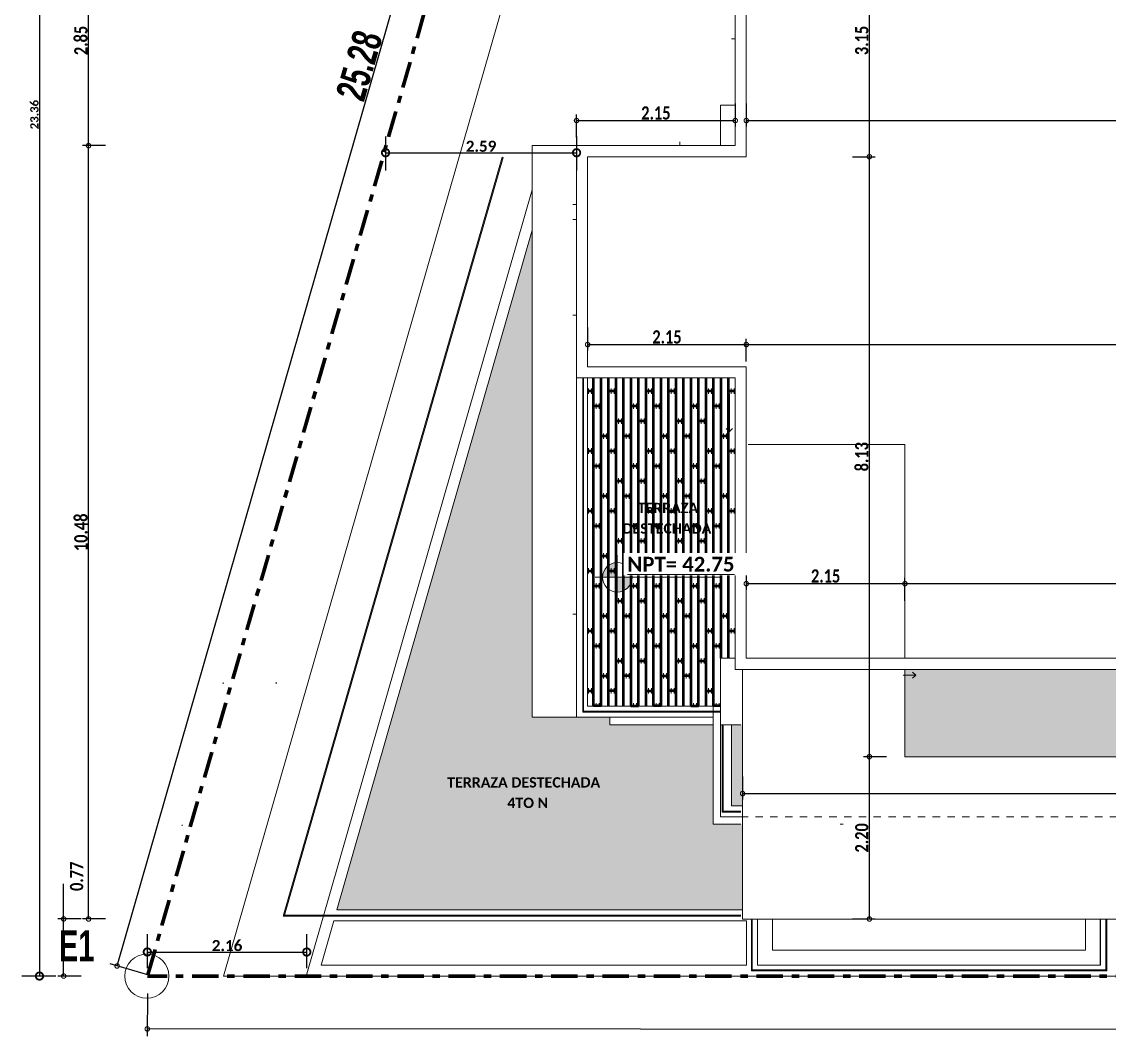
# Model space of a CAD drawing. Header units: metres. Extents: x -144 to 1000, y -717 to 29.
# Drawn here: x 961.44 to 976.18, y -572.34 to -558.59 of the extents above; entities that cross this region are included whole.
import ezdxf

# ---------------------------------------------------------------- set-up
doc = ezdxf.new("R2010")
doc.units = ezdxf.units.M
doc.linetypes.add('Basculante', pattern=[0.11625, 0.075, -0.04125])
doc.linetypes.add('Dash Dot 3_16_', pattern=[0.595313, 0.357187, -0.119063, 0, -0.119063])
doc.layers.get('0').update_dxf_attribs({"color": 1})
doc.layers.get('Defpoints').update_dxf_attribs({"color": 1})
for name, color, linetype, lineweight in [('A-ANNO-DIMS', 1, 'Continuous', 9), ('A-DETL', 1, 'Continuous', 9), ('A-DETL-THIN', 1, 'Continuous', 9), ('A-DOOR', 1, 'Continuous', 9), ('A-FLOR', 2, 'Continuous', 9), ('A-FLOR-HRAL', 1, 'Continuous', 9), ('A-FLOR-PATT', 8, 'Continuous', 50), ('A-GLAZ', 1, 'Continuous', 9), ('A-WALL', 4, 'Continuous', 9), ('G-ANNO-DIMS', 1, 'Continuous', 9), ('G-ANNO-TEXT', 2, 'Continuous', 9), ('S-COLS', 7, 'Continuous', 9)]:
    doc.layers.add(name, color=color, linetype=linetype, lineweight=lineweight)
doc.styles.add('Britannic Bold_B_1', font='', dxfattribs={"width": 0.7, "height": 0.4})
doc.styles.add('Calibri_B_1', font='calibrib.ttf', dxfattribs={"height": 0.135})
doc.styles.add('Calibri_B_2', font='calibrib.ttf', dxfattribs={"height": 0.135})
doc.styles.add('Calibri_B_3', font='calibrib.ttf', dxfattribs={"height": 0.15})
doc.styles.add('Calibri_B_4', font='calibrib.ttf', dxfattribs={"height": 0.1125})
doc.styles.add('Calibri_B_7', font='calibrib.ttf', dxfattribs={"width": 0.8, "height": 0.18})
doc.styles.get('Britannic Bold_B_1').set_extended_font_data('Britannic Bold', bold=True)
doc.dimstyles.new('LINDEROS', dxfattribs={"dimscale": 0.3048, "dimtxt": 0.406749, "dimasz": 0.393701, "dimexe": 0.328084, "dimexo": 0.0625, "dimgap": 0.032808, "dimtad": 1, "dimrnd": 0.01, "dimzin": 0, "dimdsep": 46, "dimtxsty": 'Britannic Bold_B_1', "dimblk1": 'DOTSMALL', "dimblk2": 'DOTSMALL', "dimsah": 1, "dimcen": 0.09, "dimazin": 0, "dimtfac": 1, "dimtdec": 4, "dimtix": 1, "dimtmove": 0, "dimatfit": 3, "dimfxl": 1.64042, "dimfxlon": 1, "dimtvp": 1, "dimtolj": 1, "dimtzin": 0, "dimarcsym": 2})
doc.dimstyles.new('STANDARD_02', dxfattribs={"dimscale": 0.3048, "dimtxt": 0.200149, "dimasz": 0.393701, "dimexe": 0.262467, "dimexo": 0.0625, "dimgap": 0.032808, "dimtad": 1, "dimrnd": 0.01, "dimzin": 0, "dimdsep": 46, "dimtxsty": 'Calibri_B_7', "dimblk1": 'DOTSMALL', "dimblk2": 'DOTSMALL', "dimsah": 1, "dimcen": 0.09, "dimazin": 0, "dimtfac": 1, "dimtdec": 4, "dimtix": 1, "dimtmove": 0, "dimatfit": 3, "dimfxl": 0.82021, "dimfxlon": 1, "dimtvp": 1, "dimtolj": 1, "dimtzin": 0, "dimarcsym": 2})
doc.dimstyles.new('STANDARD_02_1', dxfattribs={"dimscale": 0.3048, "dimtxt": 0.200149, "dimasz": 0.393701, "dimexe": 0.262467, "dimexo": 0.0625, "dimgap": 0.032808, "dimtad": 1, "dimrnd": 0.01, "dimzin": 0, "dimdsep": 46, "dimtxsty": 'Calibri_B_7', "dimblk1": 'DOTSMALL', "dimblk2": 'DOTSMALL', "dimsah": 1, "dimcen": 0.09, "dimazin": 0, "dimtfac": 1, "dimtdec": 4, "dimtix": 1, "dimtmove": 0, "dimatfit": 3, "dimfxl": 0.82021, "dimfxlon": 1, "dimtvp": 1, "dimtolj": 1, "dimtzin": 0, "dimarcsym": 2})
doc.dimstyles.new('STANDARD_04', dxfattribs={"dimscale": 0.3048, "dimtxt": 0.23547, "dimasz": 0.656168, "dimexe": 0.787402, "dimexo": 0.0625, "dimgap": 0.032808, "dimtad": 1, "dimrnd": 0.01, "dimzin": 0, "dimdsep": 46, "dimtxsty": 'Calibri_B_4', "dimblk1": 'DOTSMALL', "dimblk2": 'DOTSMALL', "dimsah": 1, "dimcen": 0.09, "dimazin": 0, "dimtfac": 1, "dimtdec": 4, "dimtix": 1, "dimtmove": 0, "dimatfit": 3, "dimfxl": 0.787402, "dimfxlon": 1, "dimtvp": 1, "dimtolj": 1, "dimtzin": 0, "dimarcsym": 2})
doc.dimstyles.new('STANDARD_05', dxfattribs={"dimscale": 0.3048, "dimtxt": 0.223696, "dimasz": 0.656168, "dimexe": 0.787402, "dimexo": 0.0625, "dimgap": 0.032808, "dimtad": 1, "dimrnd": 0.01, "dimzin": 0, "dimdsep": 46, "dimtxsty": 'Calibri_B_3', "dimblk1": 'DOTSMALL', "dimblk2": 'DOTSMALL', "dimsah": 1, "dimcen": 0.09, "dimazin": 0, "dimtfac": 1, "dimtdec": 4, "dimtix": 1, "dimtmove": 0, "dimatfit": 3, "dimfxl": 0.787402, "dimfxlon": 1, "dimtvp": 1, "dimtolj": 1, "dimtzin": 0, "dimarcsym": 2})

# ---------------------------------------------------------------- blocks, each defined once
blk = doc.blocks.new('COLUMNAS - COLUMNAS-773079-Techo DIM')
at = {"layer": 'S-COLS'}
for p, q in [((-12.989, 11.194), (-13.189, 11.194)), ((-13.189, 11.194), (-13.189, 10.644)), ((-12.989, 3.694), (-13.189, 3.694)), ((-13.189, 3.694), (-13.189, 2.794)), ((-13.189, 2.794), (-12.914, 2.794))]:
    blk.add_line(p, q, dxfattribs=at)
blk = doc.blocks.new('Barandilla - Barandilla-1024372-Techo DIM')
at = {"layer": 'A-FLOR-HRAL', "color": 8, "true_color": 0x808080}
for p, q in [((-19.113, 0.198), (-16.145, 10.488)), ((-19.097, 0.21), (-16.133, 10.484)), ((-16.145, 10.488), (-16.133, 10.484)), ((-19.113, 0.198), (-19.097, 0.21)), ((-12.914, 0.198), (-19.113, 0.198)), ((-12.914, 0.21), (-19.097, 0.21))]:
    blk.add_line(p, q, dxfattribs=at)
blk = doc.blocks.new('Barandilla - Barandilla-1025067-Techo DIM')
at = {"layer": 'A-FLOR-HRAL', "color": 8, "true_color": 0x808080}
for p, q in [((-12.77, -0.542), (-12.77, 0.159)), ((-12.758, -0.53), (-12.758, 0.159)), ((-7.966, 0.159), (-7.966, -0.53)), ((-7.954, 0.159), (-7.954, -0.542)), ((-12.77, -0.542), (-12.758, -0.53)), ((-7.954, -0.542), (-12.77, -0.542)), ((-7.966, -0.53), (-12.758, -0.53)), ((-7.954, -0.542), (-7.966, -0.53))]:
    blk.add_line(p, q, dxfattribs=at)
blk = doc.blocks.new('0_80 X 0_1 - 0_80 X 0_50-836655-Techo DIM')
at = {"layer": 'A-GLAZ', "color": 8, "true_color": 0x808080}
blk.add_line((0, -0.125), (0, -0.075), dxfattribs=at)
blk = doc.blocks.new('Muros 2 - Muros 2-1258199-Techo DIM')
at = {"layer": 'A-WALL', "color": 8, "true_color": 0x808080}
for p, q in [((-15.139, 10.645), (-15.739, 10.645)), ((-15.739, 10.645), (-15.739, 2.895)), ((-13.189, 3.045), (-13.289, 3.045)), ((-13.289, 3.045), (-13.289, 2.976)), ((-13.289, 2.964), (-13.289, 1.444)), ((-15.739, 2.895), (-15.139, 2.895)), ((-13.189, 1.544), (-13.189, 2.794)), ((-13.189, 1.544), (-12.914, 1.544)), ((-13.289, 1.444), (-12.914, 1.444))]:
    blk.add_line(p, q, dxfattribs=at)
blk = doc.blocks.new('Barandilla - Barandilla-1290636-Techo DIM')
at = {"layer": 'A-FLOR-HRAL', "color": 8, "true_color": 0x808080}
for p, q in [((-15.055, 2.964), (-15.055, 7.494)), ((-15.043, 2.976), (-15.043, 7.494)), ((-15.055, 2.964), (-15.043, 2.976)), ((-13.189, 2.964), (-15.055, 2.964)), ((-13.189, 2.976), (-15.043, 2.976)), ((-13.165, 1.608), (-13.165, 2.794)), ((-13.153, 1.62), (-13.153, 2.794)), ((-13.165, 1.608), (-13.153, 1.62)), ((-12.914, 1.608), (-13.165, 1.608)), ((-12.914, 1.62), (-13.153, 1.62))]:
    blk.add_line(p, q, dxfattribs=at)
blk = doc.blocks.new('0_80 X 0_1 - 0_80 X 0_50-V23-Techo DIM')
at = {"layer": 'A-GLAZ'}
blk.add_line((0, -0.125), (0, -0.075), dxfattribs=at)
blk = doc.blocks.new('1_00 X 1_1 - _90 X 1_10-V21-Techo DIM')
at = {"layer": 'A-GLAZ'}
blk.add_line((0, 0.075), (0, 0.125), dxfattribs=at)
blk = doc.blocks.new('1_40 X 1_1 - 1_40 X 1_10-966590-Techo DIM')
at = {"layer": 'A-GLAZ', "color": 8, "true_color": 0x808080}
blk.add_line((0, 0.075), (0, 0.125), dxfattribs=at)
blk = doc.blocks.new('1_40 X 1_1 - 1_40 X 1_10-V29-Techo DIM')
at = {"layer": 'A-GLAZ'}
blk.add_line((0, 0.075), (0, 0.125), dxfattribs=at)
blk = doc.blocks.new('Sliding Door - 3 Panel _AUS_1 - 2_00-1152972-Techo DIM')
at = {"layer": 'A-DOOR', "color": 8, "true_color": 0x808080}
for q in [(0.574, 0.196), (0.574, 0.111), (0.701, 0.154)]:
    blk.add_line((0.531, 0.154), q, dxfattribs=at)
blk = doc.blocks.new('Sliding Door - 3 Panel _AUS_ - 2_40-1011490-Techo DIM')
at = {"layer": 'A-DOOR', "color": 8, "true_color": 0x808080}
for q in [(0.6, 0.196), (0.6, 0.111), (1.075, 0.154)]:
    blk.add_line((0.558, 0.154), q, dxfattribs=at)
blk = doc.blocks.new('Muros 8 - Muros 2-1526807-Techo DIM')
at = {"layer": 'A-WALL'}
for p, q in [((-12.839, 6.594), (-10.714, 6.594)), ((-10.714, 6.594), (-10.714, 3.694)), ((-12.914, 0.159), (-12.914, 3.544)), ((-10.714, 3.544), (-10.714, 2.359)), ((-10.714, 2.359), (3.236, 2.359)), ((5.436, 0.159), (-12.914, 0.159))]:
    blk.add_line(p, q, dxfattribs=at)
blk = doc.blocks.new('0_80 X 0_1 - 0_80 X 0_50-V32-Techo DIM')
at = {"layer": 'A-GLAZ', "color": 8, "true_color": 0x808080}
blk.add_line((0, 0.075), (0, 0.125), dxfattribs=at)
blk = doc.blocks.new('Muros 7 - Muros 61-1996610-Techo DIM')
at = {"layer": 'A-WALL'}
for p, q in [((-12.686, -0.464), (-12.686, 0.159)), ((-12.486, 0.159), (-12.486, -0.264)), ((-8.242, -0.264), (-8.242, 0.159)), ((-8.042, 0.159), (-8.042, -0.464)), ((-12.486, -0.264), (-8.242, -0.264))]:
    blk.add_line(p, q, dxfattribs=at)
blk = doc.blocks.new('_DotSmall')
at = {"color": 0, "linetype": 'ByBlock', "const_width": 0.5}
blk.add_lwpolyline([(-0.0625, 0, 1), (0.0625, 0, 1)], format="xyb", close=True, dxfattribs=at)
blk = doc.blocks.new('*D526')
at = {"layer": 'A-ANNO-DIMS', "color": 0, "lineweight": -2, "transparency": 16777216}
for p, q in [((962.277, -505.823), (962.277, -506.134)), ((964.427, -506.285), (964.427, -505.974)), ((962.277, -506.054), (964.427, -506.054))]:
    blk.add_line(p, q, dxfattribs=at)
at = {"layer": 'Defpoints', "color": 0, "transparency": 16777216}
for p in [(962.277, -505.804), (964.427, -506.054), (964.427, -506.304)]:
    blk.add_point(p, dxfattribs=at)
at = {"layer": 'A-ANNO-DIMS', "color": 0, "lineweight": -2, "transparency": 16777216, "xscale": 0.12, "yscale": 0.12, "zscale": 0.12, "rotation": 180}
blk.add_blockref('_DotSmall', (962.277, -506.054), dxfattribs=at)
at = {"layer": 'A-ANNO-DIMS', "color": 0, "lineweight": -2, "transparency": 16777216, "xscale": 0.12, "yscale": 0.12, "zscale": 0.12}
blk.add_blockref('_DotSmall', (964.427, -506.054), dxfattribs=at)
at = {"layer": 'A-ANNO-DIMS', "color": 0, "transparency": 16777216, "insert": (963.352, -505.951), "char_height": 0.18, "width": 0.45673, "attachment_point": 5, "style": 'Calibri_B_7'}
blk.add_mtext('\\A1;2.15', dxfattribs=at)
blk = doc.blocks.new('*D527')
at = {"layer": 'A-ANNO-DIMS', "color": 0, "lineweight": -2, "transparency": 16777216}
for p, q in [((983.528, -505.823), (983.528, -506.134)), ((964.427, -506.285), (964.427, -505.974)), ((964.427, -506.054), (983.528, -506.054))]:
    blk.add_line(p, q, dxfattribs=at)
at = {"layer": 'Defpoints', "color": 0, "transparency": 16777216}
for p in [(983.528, -505.804), (983.528, -506.054), (964.427, -506.304)]:
    blk.add_point(p, dxfattribs=at)
at = {"layer": 'A-ANNO-DIMS', "color": 0, "lineweight": -2, "transparency": 16777216, "xscale": 0.12, "yscale": 0.12, "zscale": 0.12, "rotation": 180}
blk.add_blockref('_DotSmall', (964.427, -506.054), dxfattribs=at)
at = {"layer": 'A-ANNO-DIMS', "color": 0, "lineweight": -2, "transparency": 16777216, "xscale": 0.12, "yscale": 0.12, "zscale": 0.12}
blk.add_blockref('_DotSmall', (983.528, -506.054), dxfattribs=at)
at = {"layer": 'A-ANNO-DIMS', "color": 0, "transparency": 16777216, "insert": (973.977, -505.951), "char_height": 0.18, "width": 0.58667, "attachment_point": 5, "style": 'Calibri_B_7'}
blk.add_mtext('\\A1;19.10', dxfattribs=at)
blk = doc.blocks.new('*D528')
at = {"layer": 'A-ANNO-DIMS', "color": 0, "lineweight": -2, "transparency": 16777216}
for p, q in [((964.427, -502.786), (964.427, -503.097)), ((982.128, -502.786), (982.128, -503.097)), ((964.427, -503.017), (982.128, -503.017))]:
    blk.add_line(p, q, dxfattribs=at)
at = {"layer": 'Defpoints', "color": 0, "transparency": 16777216}
for p in [(964.427, -502.767), (982.128, -502.767), (982.128, -503.017)]:
    blk.add_point(p, dxfattribs=at)
at = {"layer": 'A-ANNO-DIMS', "color": 0, "lineweight": -2, "transparency": 16777216, "xscale": 0.12, "yscale": 0.12, "zscale": 0.12, "rotation": 180}
blk.add_blockref('_DotSmall', (964.427, -503.017), dxfattribs=at)
at = {"layer": 'A-ANNO-DIMS', "color": 0, "lineweight": -2, "transparency": 16777216, "xscale": 0.12, "yscale": 0.12, "zscale": 0.12}
blk.add_blockref('_DotSmall', (982.128, -503.017), dxfattribs=at)
at = {"layer": 'A-ANNO-DIMS', "color": 0, "transparency": 16777216, "insert": (973.278, -502.915), "char_height": 0.18, "width": 0.58667, "attachment_point": 5, "style": 'Calibri_B_7'}
blk.add_mtext('\\A1;17.70', dxfattribs=at)
blk = doc.blocks.new('*D532')
at = {"layer": 'A-ANNO-DIMS', "color": 0, "lineweight": -2, "transparency": 16777216}
for p, q in [((964.427, -509.064), (964.427, -509.375)), ((966.577, -509.526), (966.577, -509.215)), ((964.427, -509.295), (966.577, -509.295))]:
    blk.add_line(p, q, dxfattribs=at)
at = {"layer": 'Defpoints', "color": 0, "transparency": 16777216}
for p in [(964.427, -509.045), (966.577, -509.295), (966.577, -509.545)]:
    blk.add_point(p, dxfattribs=at)
at = {"layer": 'A-ANNO-DIMS', "color": 0, "lineweight": -2, "transparency": 16777216, "xscale": 0.12, "yscale": 0.12, "zscale": 0.12, "rotation": 180}
blk.add_blockref('_DotSmall', (964.427, -509.295), dxfattribs=at)
at = {"layer": 'A-ANNO-DIMS', "color": 0, "lineweight": -2, "transparency": 16777216, "xscale": 0.12, "yscale": 0.12, "zscale": 0.12}
blk.add_blockref('_DotSmall', (966.577, -509.295), dxfattribs=at)
at = {"layer": 'A-ANNO-DIMS', "color": 0, "transparency": 16777216, "insert": (965.502, -509.192), "char_height": 0.18, "width": 0.45673, "attachment_point": 5, "style": 'Calibri_B_7'}
blk.add_mtext('\\A1;2.15', dxfattribs=at)
blk = doc.blocks.new('*D533')
at = {"layer": 'A-ANNO-DIMS', "color": 0, "lineweight": -2, "transparency": 16777216}
for p, q in [((966.577, -509.526), (966.577, -509.215)), ((973.528, -509.526), (973.528, -509.215)), ((966.577, -509.295), (973.528, -509.295))]:
    blk.add_line(p, q, dxfattribs=at)
at = {"layer": 'Defpoints', "color": 0, "transparency": 16777216}
for p in [(973.528, -509.295), (966.577, -509.545), (973.528, -509.545)]:
    blk.add_point(p, dxfattribs=at)
at = {"layer": 'A-ANNO-DIMS', "color": 0, "lineweight": -2, "transparency": 16777216, "xscale": 0.12, "yscale": 0.12, "zscale": 0.12, "rotation": 180}
blk.add_blockref('_DotSmall', (966.577, -509.295), dxfattribs=at)
at = {"layer": 'A-ANNO-DIMS', "color": 0, "lineweight": -2, "transparency": 16777216, "xscale": 0.12, "yscale": 0.12, "zscale": 0.12}
blk.add_blockref('_DotSmall', (973.528, -509.295), dxfattribs=at)
at = {"layer": 'A-ANNO-DIMS', "color": 0, "transparency": 16777216, "insert": (970.052, -509.192), "char_height": 0.18, "width": 0.45673, "attachment_point": 5, "style": 'Calibri_B_7'}
blk.add_mtext('\\A1;6.95', dxfattribs=at)
blk = doc.blocks.new('*D537')
at = {"layer": 'A-ANNO-DIMS', "color": 0, "lineweight": -2, "transparency": 16777216}
for p, q in [((964.377, -511.91), (964.377, -512.221)), ((982.727, -511.91), (982.727, -512.221)), ((964.377, -512.141), (982.727, -512.141))]:
    blk.add_line(p, q, dxfattribs=at)
at = {"layer": 'Defpoints', "color": 0, "transparency": 16777216}
for p in [(964.377, -511.891), (982.727, -511.891), (982.727, -512.141)]:
    blk.add_point(p, dxfattribs=at)
at = {"layer": 'A-ANNO-DIMS', "color": 0, "lineweight": -2, "transparency": 16777216, "xscale": 0.12, "yscale": 0.12, "zscale": 0.12, "rotation": 180}
blk.add_blockref('_DotSmall', (964.377, -512.141), dxfattribs=at)
at = {"layer": 'A-ANNO-DIMS', "color": 0, "lineweight": -2, "transparency": 16777216, "xscale": 0.12, "yscale": 0.12, "zscale": 0.12}
blk.add_blockref('_DotSmall', (982.727, -512.141), dxfattribs=at)
at = {"layer": 'A-ANNO-DIMS', "color": 0, "transparency": 16777216, "insert": (973.552, -512.038), "char_height": 0.18, "width": 0.58667, "attachment_point": 5, "style": 'Calibri_B_7'}
blk.add_mtext('\\A1;18.35', dxfattribs=at)
blk = doc.blocks.new('*D545')
at = {"layer": 'A-ANNO-DIMS', "color": 0, "lineweight": -2, "transparency": 16777216}
for p, q in [((966.326, -511.641), (966.015, -511.641)), ((966.095, -513.841), (966.095, -511.641)), ((965.864, -513.841), (966.175, -513.841))]:
    blk.add_line(p, q, dxfattribs=at)
at = {"layer": 'Defpoints', "color": 0, "transparency": 16777216}
for p in [(966.095, -511.641), (966.345, -511.641), (965.845, -513.841)]:
    blk.add_point(p, dxfattribs=at)
at = {"layer": 'A-ANNO-DIMS', "color": 0, "lineweight": -2, "transparency": 16777216, "xscale": 0.12, "yscale": 0.12, "zscale": 0.12}
for p, rotation in [((966.095, -511.641), 90), ((966.095, -513.841), 270)]:
    blk.add_blockref('_DotSmall', p, dxfattribs=dict(at, rotation=rotation))
at = {"layer": 'A-ANNO-DIMS', "color": 0, "transparency": 16777216, "insert": (965.992, -512.741), "char_height": 0.18, "width": 0.45673, "attachment_point": 5, "rotation": 90, "style": 'Calibri_B_7'}
blk.add_mtext('\\A1;2.20', dxfattribs=at)
blk = doc.blocks.new('*D546')
at = {"layer": 'A-ANNO-DIMS', "color": 0, "lineweight": -2, "transparency": 16777216}
for p, q in [((965.864, -503.507), (966.175, -503.507)), ((966.095, -511.641), (966.095, -503.507)), ((966.326, -511.641), (966.015, -511.641))]:
    blk.add_line(p, q, dxfattribs=at)
at = {"layer": 'Defpoints', "color": 0, "transparency": 16777216}
for p in [(965.845, -503.507), (966.095, -503.507), (966.345, -511.641)]:
    blk.add_point(p, dxfattribs=at)
at = {"layer": 'A-ANNO-DIMS', "color": 0, "lineweight": -2, "transparency": 16777216, "xscale": 0.12, "yscale": 0.12, "zscale": 0.12}
for p, rotation in [((966.095, -503.507), 90), ((966.095, -511.641), 270)]:
    blk.add_blockref('_DotSmall', p, dxfattribs=dict(at, rotation=rotation))
at = {"layer": 'A-ANNO-DIMS', "color": 0, "transparency": 16777216, "insert": (965.992, -507.574), "char_height": 0.18, "width": 0.45673, "attachment_point": 5, "rotation": 90, "style": 'Calibri_B_7'}
blk.add_mtext('\\A1;8.13', dxfattribs=at)
blk = doc.blocks.new('*D547')
at = {"layer": 'A-ANNO-DIMS', "color": 0, "lineweight": -2, "transparency": 16777216}
for p, q in [((965.864, -500.356), (966.175, -500.356)), ((966.095, -503.507), (966.095, -500.356)), ((965.864, -503.507), (966.175, -503.507))]:
    blk.add_line(p, q, dxfattribs=at)
at = {"layer": 'Defpoints', "color": 0, "transparency": 16777216}
for p in [(965.845, -500.356), (966.095, -500.356), (965.845, -503.507)]:
    blk.add_point(p, dxfattribs=at)
at = {"layer": 'A-ANNO-DIMS', "color": 0, "lineweight": -2, "transparency": 16777216, "xscale": 0.12, "yscale": 0.12, "zscale": 0.12}
for p, rotation in [((966.095, -500.356), 90), ((966.095, -503.507), 270)]:
    blk.add_blockref('_DotSmall', p, dxfattribs=dict(at, rotation=rotation))
at = {"layer": 'A-ANNO-DIMS', "color": 0, "transparency": 16777216, "insert": (965.992, -501.931), "char_height": 0.18, "width": 0.45673, "attachment_point": 5, "rotation": 90, "style": 'Calibri_B_7'}
blk.add_mtext('\\A1;3.15', dxfattribs=at)
blk = doc.blocks.new('*D477')
at = {"layer": 'A-ANNO-DIMS', "color": 0, "lineweight": -2, "transparency": 16777216}
for p, q in [((955.177, -513.841), (955.177, -513.363)), ((955.413, -513.841), (955.097, -513.841)), ((955.177, -514.615), (955.177, -513.841)), ((955.413, -514.615), (955.097, -514.615))]:
    blk.add_line(p, q, dxfattribs=at)
at = {"layer": 'Defpoints', "color": 0, "transparency": 16777216}
for p in [(955.177, -513.841), (955.764, -513.841), (955.764, -514.615)]:
    blk.add_point(p, dxfattribs=at)
at = {"layer": 'A-ANNO-DIMS', "color": 0, "lineweight": -2, "transparency": 16777216, "xscale": 0.12, "yscale": 0.12, "zscale": 0.12}
for p, rotation in [((955.177, -513.841), 90), ((955.177, -514.615), 270)]:
    blk.add_blockref('_DotSmall', p, dxfattribs=dict(at, rotation=rotation))
at = {"layer": 'A-ANNO-DIMS', "color": 0, "transparency": 16777216, "insert": (955.262, -513.461), "char_height": 0.18, "width": 0.45673, "attachment_point": 1, "rotation": 90, "line_spacing_factor": 1.158048, "style": 'Calibri_B_7'}
blk.add_mtext('\\A1;0.77', dxfattribs=at)
blk = doc.blocks.new('*D478')
at = {"layer": 'A-ANNO-DIMS', "color": 0, "lineweight": -2, "transparency": 16777216}
for p, q in [((955.745, -503.357), (955.434, -503.357)), ((955.514, -513.841), (955.514, -503.357)), ((955.745, -513.841), (955.434, -513.841))]:
    blk.add_line(p, q, dxfattribs=at)
at = {"layer": 'Defpoints', "color": 0, "transparency": 16777216}
for p in [(955.514, -503.357), (955.764, -503.357), (955.764, -513.841)]:
    blk.add_point(p, dxfattribs=at)
at = {"layer": 'A-ANNO-DIMS', "color": 0, "lineweight": -2, "transparency": 16777216, "xscale": 0.12, "yscale": 0.12, "zscale": 0.12}
for p, rotation in [((955.514, -503.357), 90), ((955.514, -513.841), 270)]:
    blk.add_blockref('_DotSmall', p, dxfattribs=dict(at, rotation=rotation))
at = {"layer": 'A-ANNO-DIMS', "color": 0, "transparency": 16777216, "insert": (955.411, -508.599), "char_height": 0.18, "width": 0.58667, "attachment_point": 5, "rotation": 90, "style": 'Calibri_B_7'}
blk.add_mtext('\\A1;10.48', dxfattribs=at)
blk = doc.blocks.new('*D479')
at = {"layer": 'A-ANNO-DIMS', "color": 0, "lineweight": -2, "transparency": 16777216}
for p, q in [((955.745, -500.506), (955.434, -500.506)), ((955.514, -503.357), (955.514, -500.506)), ((955.745, -503.357), (955.434, -503.357))]:
    blk.add_line(p, q, dxfattribs=at)
at = {"layer": 'Defpoints', "color": 0, "transparency": 16777216}
for p in [(955.514, -500.506), (955.764, -500.506), (955.764, -503.357)]:
    blk.add_point(p, dxfattribs=at)
at = {"layer": 'A-ANNO-DIMS', "color": 0, "lineweight": -2, "transparency": 16777216, "xscale": 0.12, "yscale": 0.12, "zscale": 0.12}
for p, rotation in [((955.514, -500.506), 90), ((955.514, -503.357), 270)]:
    blk.add_blockref('_DotSmall', p, dxfattribs=dict(at, rotation=rotation))
at = {"layer": 'A-ANNO-DIMS', "color": 0, "transparency": 16777216, "insert": (955.411, -501.931), "char_height": 0.18, "width": 0.45673, "attachment_point": 5, "rotation": 90, "style": 'Calibri_B_7'}
blk.add_mtext('\\A1;2.85', dxfattribs=at)
blk = doc.blocks.new('*D484')
at = {"layer": 'A-ANNO-DIMS', "color": 0, "lineweight": -2, "transparency": 16777216}
for p, q in [((956.311, -514.85), (956.31, -515.431)), ((987.173, -514.874), (987.172, -515.455)), ((987.172, -515.355), (956.31, -515.331))]:
    blk.add_line(p, q, dxfattribs=at)
at = {"layer": 'Defpoints', "color": 0, "transparency": 16777216}
for p in [(956.311, -514.831), (987.173, -514.855), (956.31, -515.331)]:
    blk.add_point(p, dxfattribs=at)
at = {"layer": 'A-ANNO-DIMS', "color": 0, "lineweight": -2, "transparency": 16777216, "xscale": 0.12, "yscale": 0.12, "zscale": 0.12}
for p, rotation in [((956.31, -515.331), 179.9548110985128), ((987.172, -515.355), 359.9548110985128)]:
    blk.add_blockref('_DotSmall', p, dxfattribs=dict(at, rotation=rotation))
at = {"layer": 'A-ANNO-DIMS', "color": 0, "transparency": 16777216, "insert": (971.742, -515.126), "char_height": 0.4, "width": 1.40028, "attachment_point": 5, "rotation": 359.9548, "style": 'Britannic Bold_B_1'}
blk.add_mtext('\\A1;30.86', dxfattribs=at)
blk = doc.blocks.new('*D487')
at = {"layer": 'A-ANNO-DIMS', "color": 0, "lineweight": -2, "transparency": 16777216}
for p, q in [((955.901, -514.478), (962.882, -490.186)), ((963.344, -490.319), (962.786, -490.158)), ((956.363, -514.61), (955.805, -514.45))]:
    blk.add_line(p, q, dxfattribs=at)
at = {"layer": 'Defpoints', "color": 0, "transparency": 16777216}
for p in [(962.882, -490.186), (963.362, -490.324), (956.381, -514.616)]:
    blk.add_point(p, dxfattribs=at)
at = {"layer": 'A-ANNO-DIMS', "color": 0, "lineweight": -2, "transparency": 16777216, "xscale": 0.12, "yscale": 0.12, "zscale": 0.12}
for p, rotation in [((962.882, -490.186), 73.96666666666964), ((955.901, -514.478), 253.9666666666696)]:
    blk.add_blockref('_DotSmall', p, dxfattribs=dict(at, rotation=rotation))
at = {"layer": 'A-ANNO-DIMS', "color": 0, "transparency": 16777216, "insert": (959.183, -502.272), "char_height": 0.4, "width": 1.40028, "attachment_point": 5, "rotation": 73.9667, "style": 'Britannic Bold_B_1'}
blk.add_mtext('\\A1;25.28', dxfattribs=at)
blk = doc.blocks.new('Cotas de elevación - M_Cota de elevación - Destino rellenado-44836-Techo DIM')
at = {"layer": 'G-ANNO-DIMS'}
h = blk.add_hatch(color=256, dxfattribs=at)
edge = h.paths.add_edge_path()
edge.add_line((0, 0), (-0.002, 0))
edge.add_arc((0, 0), 0.002, 90, 180, ccw=False)
edge.add_line((0, 0.002), (0, 0))
h = blk.add_hatch(color=256, dxfattribs=at)
edge = h.paths.add_edge_path()
edge.add_line((0, 0), (0.002, 0))
edge.add_arc((0, 0), 0.002, 270, 360, ccw=False)
edge.add_line((0, -0.002), (0, 0))
for p, q in [((0, -0.003), (0, 0.003)), ((-0.003, 0), (0.014, 0))]:
    blk.add_line(p, q, dxfattribs=at)
blk.add_circle((0, 0), 0.002, dxfattribs=at)
blk = doc.blocks.new('*D488')
at = {"layer": 'A-ANNO-DIMS', "color": 0, "lineweight": -2, "transparency": 16777216}
for p, q in [((955.07, -491.257), (954.609, -491.257)), ((954.849, -491.257), (954.849, -514.615)), ((955.07, -514.615), (954.609, -514.615))]:
    blk.add_line(p, q, dxfattribs=at)
at = {"layer": 'Defpoints', "color": 0, "transparency": 16777216}
for p in [(955.089, -491.257), (954.849, -514.615), (955.089, -514.615)]:
    blk.add_point(p, dxfattribs=at)
at = {"layer": 'A-ANNO-DIMS', "color": 0, "lineweight": -2, "transparency": 16777216, "xscale": 0.2, "yscale": 0.2, "zscale": 0.2}
for p, rotation in [((954.849, -491.257), 90), ((954.849, -514.615), 270)]:
    blk.add_blockref('_DotSmall', p, dxfattribs=dict(at, rotation=rotation))
at = {"layer": 'A-ANNO-DIMS', "color": 0, "transparency": 16777216, "insert": (954.781, -502.936), "char_height": 0.1125, "width": 0.77358, "attachment_point": 5, "rotation": 90, "style": 'Calibri_B_4'}
blk.add_mtext('\\A1;23.36', dxfattribs=at)
blk = doc.blocks.new('*D503')
at = {"layer": 'A-ANNO-DIMS', "color": 0, "lineweight": -2, "transparency": 16777216}
for p, q in [((964.277, -502.786), (964.277, -503.097)), ((962.127, -503.248), (962.127, -502.937)), ((962.127, -503.017), (964.277, -503.017))]:
    blk.add_line(p, q, dxfattribs=at)
at = {"layer": 'Defpoints', "color": 0, "transparency": 16777216}
for p in [(964.277, -502.767), (964.277, -503.017), (962.127, -503.267)]:
    blk.add_point(p, dxfattribs=at)
at = {"layer": 'A-ANNO-DIMS', "color": 0, "lineweight": -2, "transparency": 16777216, "xscale": 0.12, "yscale": 0.12, "zscale": 0.12, "rotation": 180}
blk.add_blockref('_DotSmall', (962.127, -503.017), dxfattribs=at)
at = {"layer": 'A-ANNO-DIMS', "color": 0, "lineweight": -2, "transparency": 16777216, "xscale": 0.12, "yscale": 0.12, "zscale": 0.12}
blk.add_blockref('_DotSmall', (964.277, -503.017), dxfattribs=at)
at = {"layer": 'A-ANNO-DIMS', "color": 0, "transparency": 16777216, "insert": (963.202, -502.915), "char_height": 0.18, "width": 0.45673, "attachment_point": 5, "style": 'Calibri_B_7'}
blk.add_mtext('\\A1;2.15', dxfattribs=at)
blk = doc.blocks.new('*D519')
at = {"layer": 'A-ANNO-DIMS', "color": 0, "lineweight": -2, "transparency": 16777216}
for p, q in [((959.539, -503.232), (959.539, -503.693)), ((962.127, -503.232), (962.127, -503.693)), ((959.539, -503.453), (962.127, -503.453))]:
    blk.add_line(p, q, dxfattribs=at)
at = {"layer": 'Defpoints', "color": 0, "transparency": 16777216}
for p in [(959.539, -503.213), (962.127, -503.213), (962.127, -503.453)]:
    blk.add_point(p, dxfattribs=at)
at = {"layer": 'A-ANNO-DIMS', "color": 0, "lineweight": -2, "transparency": 16777216, "xscale": 0.2, "yscale": 0.2, "zscale": 0.2, "rotation": 180}
blk.add_blockref('_DotSmall', (959.539, -503.453), dxfattribs=at)
at = {"layer": 'A-ANNO-DIMS', "color": 0, "lineweight": -2, "transparency": 16777216, "xscale": 0.2, "yscale": 0.2, "zscale": 0.2}
blk.add_blockref('_DotSmall', (962.127, -503.453), dxfattribs=at)
at = {"layer": 'A-ANNO-DIMS', "color": 0, "transparency": 16777216, "insert": (960.833, -503.366), "char_height": 0.15, "width": 0.57208, "attachment_point": 5, "style": 'Calibri_B_3'}
blk.add_mtext('\\A1;2.59', dxfattribs=at)
blk = doc.blocks.new('*D520')
at = {"layer": 'A-ANNO-DIMS', "color": 0, "lineweight": -2, "transparency": 16777216}
for p, q in [((956.311, -514.51), (956.311, -514.049)), ((958.471, -514.51), (958.471, -514.049)), ((956.311, -514.289), (958.471, -514.289))]:
    blk.add_line(p, q, dxfattribs=at)
at = {"layer": 'Defpoints', "color": 0, "transparency": 16777216}
for p in [(958.471, -514.289), (956.311, -514.529), (958.471, -514.529)]:
    blk.add_point(p, dxfattribs=at)
at = {"layer": 'A-ANNO-DIMS', "color": 0, "lineweight": -2, "transparency": 16777216, "xscale": 0.2, "yscale": 0.2, "zscale": 0.2, "rotation": 180}
blk.add_blockref('_DotSmall', (956.311, -514.289), dxfattribs=at)
at = {"layer": 'A-ANNO-DIMS', "color": 0, "lineweight": -2, "transparency": 16777216, "xscale": 0.2, "yscale": 0.2, "zscale": 0.2}
blk.add_blockref('_DotSmall', (958.471, -514.289), dxfattribs=at)
at = {"layer": 'A-ANNO-DIMS', "color": 0, "transparency": 16777216, "insert": (957.391, -514.202), "char_height": 0.15, "width": 0.57208, "attachment_point": 5, "style": 'Calibri_B_3'}
blk.add_mtext('\\A1;2.16', dxfattribs=at)
blk = doc.blocks.new('L')
at = {"layer": 'A-FLOR-PATT', "true_color": 0x808080, "transparency": 33554559}
h = blk.add_hatch(dxfattribs=at)
h.set_pattern_fill('FP_1', color=8, style=0, pattern_type=2)
h.set_pattern_definition([(270, (961.1511, -508.28473), (0.1016, 6e-18), []), (0, (961.1511, -508.28473), (0.2032, 0.2032), [0.1016, -0.7112]), (0, (961.1811, -508.30473), (0.2032, 0.2032), [0.00838, -0.03226, 0.00838, -0.76378]), (0, (961.1811, -509.07673), (0.2032, 0.2032), [0.00838, -0.03226, 0.00838, -0.76378]), (0, (961.2521, -508.69073), (0.2032, 0.2032), [0.1016, -0.7112]), (0, (961.2831, -508.67073), (0.2032, 0.2032), [0.00838, -0.03226, 0.00838, -0.76378]), (0, (961.2831, -508.71073), (0.2032, 0.2032), [0.00838, -0.03226, 0.00838, -0.76378])])
h.paths.add_polyline_path([(974.317, -514.465), (983.378, -514.465), (983.378, -511.217), (982.727, -511.217), (982.727, -513.841), (971.928, -513.841), (971.928, -514.465), (972.128, -514.465)])
h.paths.add_polyline_path([(958.879, -513.717), (964.377, -513.717), (964.377, -512.557), (963.978, -512.557), (963.978, -511.207), (962.577, -511.207), (962.577, -511.106), (961.527, -511.106), (961.527, -504.501), (958.879, -513.715)])
h = blk.add_hatch(dxfattribs=at)
h.set_pattern_fill('FP_2', color=8, style=0, pattern_type=2)
h.set_pattern_definition([(270, (963.2981, -508.73073), (0.1016, 6e-18), []), (0, (963.2981, -508.73073), (0.2032, 0.2032), [0.1016, -0.7112]), (0, (963.3281, -508.75173), (0.2032, 0.2032), [0.00838, -0.03226, 0.00838, -0.76378]), (0, (963.3281, -509.52373), (0.2032, 0.2032), [0.00838, -0.03226, 0.00838, -0.76378]), (0, (963.3991, -509.13773), (0.2032, 0.2032), [0.1016, -0.7112]), (0, (963.4301, -509.11673), (0.2032, 0.2032), [0.00838, -0.03226, 0.00838, -0.76378]), (0, (963.4301, -509.15773), (0.2032, 0.2032), [0.00838, -0.03226, 0.00838, -0.76378])])
h.paths.add_polyline_path([(964.055, -510.956), (964.078, -510.956), (964.078, -510.307), (964.277, -510.307), (964.277, -506.507), (962.277, -506.507), (962.277, -510.956), (963.978, -510.956)])
h = blk.add_hatch(dxfattribs=at)
h.set_pattern_fill('FP_3', color=8, style=0, pattern_type=2)
h.set_pattern_definition([(0, (973.2381, -511.03573), (0, 0.1016), []), (90, (973.2381, -511.03573), (-0.2032, 0.2032), [0.1016, -0.7112]), (90, (973.2581, -511.00573), (-0.2032, 0.2032), [0.00838, -0.03226, 0.00838, -0.76378]), (90, (974.0301, -511.00573), (-0.2032, 0.2032), [0.00838, -0.03226, 0.00838, -0.76378]), (90, (973.6441, -510.93473), (-0.2032, 0.2032), [0.1016, -0.7112]), (90, (973.6241, -510.90373), (-0.2032, 0.2032), [0.00838, -0.03226, 0.00838, -0.76378]), (90, (973.6641, -510.90373), (-0.2032, 0.2032), [0.00838, -0.03226, 0.00838, -0.76378])])
h.paths.add_polyline_path([(964.377, -512.307), (964.377, -511.207), (964.228, -511.207), (964.228, -512.307), (964.329, -512.307)])
h.paths.add_polyline_path([(980.337, -511.641), (980.527, -511.641), (980.527, -510.457), (980.077, -510.457), (980.077, -509.807), (973.678, -509.807), (973.678, -510.457), (972.278, -510.457), (972.278, -511.207), (971.777, -511.207), (971.777, -510.457), (969.977, -510.457), (969.977, -511.106), (970.077, -511.106), (970.077, -511.641), (976.428, -511.641), (976.428, -511.106), (976.728, -511.106), (976.728, -511.641), (979.79, -511.641)])
h.paths.add_polyline_path([(966.633, -511.641), (969.777, -511.641), (969.777, -511.106), (969.827, -511.106), (969.827, -510.457), (966.577, -510.457), (966.577, -511.641)])
at = {"layer": 'A-DETL', "color": 7, "linetype": 'Dash Dot 3_16_', "lineweight": 70}
for p, q in [((956.316, -514.597), (963.297, -490.305)), ((987.173, -514.615), (956.311, -514.615))]:
    blk.add_line(p, q, dxfattribs=at)
at = {"layer": 'A-DETL', "color": 253, "true_color": 0xb6b6b6}
for p, q in [((959.539, -503.357), (959.539, -503.457)), ((957.313, -511.106), (957.313, -511.206)), ((957.313, -511.106), (957.313, -511.206)), ((957.313, -511.106), (957.313, -511.206)), ((957.313, -511.106), (957.313, -511.206)), ((965.701, -512.557), (965.741, -512.557)), ((958.471, -514.594), (958.471, -514.615)), ((962.103, -514.615), (962.163, -514.615)), ((965.623, -514.615), (965.823, -514.615))]:
    blk.add_line(p, q, dxfattribs=at)
at = {"layer": 'A-DETL', "color": 9, "linetype": 'Basculante', "true_color": 0xc0c0c0}
blk.add_line((964.352, -512.457), (982.703, -512.457), dxfattribs=at)
at = {"layer": 'A-DETL-THIN'}
for p, q in [((957.34, -510.654), (957.34, -510.634)), ((958.058, -510.654), (958.058, -510.629)), ((956.785, -512.579), (956.785, -512.564))]:
    blk.add_line(p, q, dxfattribs=at)
blk.add_circle((956.304, -514.615), 0.3, dxfattribs=at)
at = {"layer": 'A-FLOR', "color": 8, "true_color": 0x808080}
for p, q in [((964.069, -491.214), (957.344, -514.615)), ((964.077, -503.357), (964.077, -502.807)), ((962.577, -511.106), (962.577, -511.207)), ((962.577, -511.207), (963.978, -511.207)), ((957.344, -514.615), (958.465, -514.615))]:
    blk.add_line(p, q, dxfattribs=at)
at = {"layer": 'A-WALL'}
for p, q in [((964.427, -500.356), (964.427, -503.507)), ((964.277, -503.357), (964.277, -500.506)), ((962.127, -503.357), (964.277, -503.357)), ((964.427, -503.507), (962.277, -503.507)), ((962.277, -503.507), (962.277, -506.357)), ((958.465, -514.615), (961.527, -503.958)), ((961.527, -504.501), (958.879, -513.717)), ((962.277, -506.357), (964.427, -506.357)), ((964.427, -506.357), (964.427, -510.307)), ((964.277, -506.507), (962.127, -506.507)), ((964.277, -510.457), (964.277, -506.507)), ((964.427, -510.307), (973.528, -510.307)), ((973.678, -510.457), (964.277, -510.457)), ((958.836, -513.867), (958.664, -514.465))]:
    blk.add_line(p, q, dxfattribs=at)
at = {"layer": 'A-WALL', "color": 8, "true_color": 0x808080}
for p, q in [((962.127, -511.106), (962.127, -503.357)), ((962.277, -506.507), (962.277, -510.956)), ((962.277, -510.956), (963.978, -510.956)), ((963.978, -511.106), (962.127, -511.106)), ((964.228, -511.207), (964.228, -512.307)), ((964.228, -512.307), (964.377, -512.307)), ((958.879, -513.717), (964.377, -513.717)), ((964.578, -513.841), (964.578, -514.465)), ((969.227, -514.465), (969.227, -513.841)), ((964.428, -513.867), (958.836, -513.867)), ((964.428, -514.465), (964.428, -513.867)), ((958.664, -514.465), (964.428, -514.465)), ((964.578, -514.465), (969.227, -514.465)), ((983.528, -514.615), (958.465, -514.615))]:
    blk.add_line(p, q, dxfattribs=at)
at = {"layer": 'A-DOOR', "color": 8, "true_color": 0x808080}
for name, p, rotation in [('Sliding Door - 3 Panel _AUS_ - 2_40-1011490-Techo DIM', (964.352, -507.792), 89.9999999999999), ('Sliding Door - 3 Panel _AUS_1 - 2_00-1152972-Techo DIM', (967.253, -510.382), 180)]:
    blk.add_blockref(name, p, dxfattribs=dict(at, rotation=rotation))
at = {"layer": 'A-FLOR-HRAL', "color": 8, "true_color": 0x808080}
for name in ['Barandilla - Barandilla-1024372-Techo DIM', 'Barandilla - Barandilla-1290636-Techo DIM', 'Barandilla - Barandilla-1025067-Techo DIM']:
    blk.add_blockref(name, (977.266, -514.001), dxfattribs=at)
at = {"layer": 'A-GLAZ', "color": 8, "true_color": 0x808080}
for name, p, rotation in [('1_40 X 1_1 - 1_40 X 1_10-966590-Techo DIM', (964.352, -501.907), 89.99999999999993), ('0_80 X 0_1 - 0_80 X 0_50-836655-Techo DIM', (963.527, -503.432), 180), ('0_80 X 0_1 - 0_80 X 0_50-V32-Techo DIM', (962.202, -504.157), 89.99999999999993), ('0_80 X 0_1 - 0_80 X 0_50-V32-Techo DIM', (962.202, -505.657), 89.99999999999993)]:
    blk.add_blockref(name, p, dxfattribs=dict(at, rotation=rotation))
at = {"layer": 'A-GLAZ'}
for name, p, rotation in [('1_40 X 1_1 - 1_40 X 1_10-V29-Techo DIM', (964.352, -501.907), 89.99999999999993), ('1_40 X 1_1 - 1_40 X 1_10-V29-Techo DIM', (964.352, -501.907), 89.99999999999993), ('1_40 X 1_1 - 1_40 X 1_10-V29-Techo DIM', (964.352, -501.907), 89.99999999999993), ('1_40 X 1_1 - 1_40 X 1_10-V29-Techo DIM', (964.352, -501.907), 89.99999999999993), ('1_40 X 1_1 - 1_40 X 1_10-V29-Techo DIM', (964.352, -501.907), 89.99999999999993), ('1_40 X 1_1 - 1_40 X 1_10-V29-Techo DIM', (964.352, -501.907), 89.99999999999993), ('1_40 X 1_1 - 1_40 X 1_10-V29-Techo DIM', (964.352, -501.907), 89.99999999999993), ('1_40 X 1_1 - 1_40 X 1_10-V29-Techo DIM', (964.352, -501.907), 89.99999999999993), ('1_40 X 1_1 - 1_40 X 1_10-V29-Techo DIM', (964.352, -501.907), 89.99999999999993), ('0_80 X 0_1 - 0_80 X 0_50-V23-Techo DIM', (962.202, -504.357), 270), ('1_00 X 1_1 - _90 X 1_10-V21-Techo DIM', (962.202, -509.707), 90)]:
    blk.add_blockref(name, p, dxfattribs=dict(at, rotation=rotation))
at = {"layer": 'A-WALL', "color": 8, "true_color": 0x808080}
blk.add_blockref('Muros 2 - Muros 2-1258199-Techo DIM', (977.266, -514.001), dxfattribs=at)
at = {"layer": 'A-WALL'}
for name, p in [('Muros 8 - Muros 2-1526807-Techo DIM', (977.291, -514.001)), ('Muros 7 - Muros 61-1996610-Techo DIM', (977.266, -514.001))]:
    blk.add_blockref(name, p, dxfattribs=at)
at = {"layer": 'G-ANNO-DIMS', "xscale": 99.99999999999993, "yscale": 99.99999999999993, "zscale": 99.99999999999993}
blk.add_blockref('Cotas de elevación - M_Cota de elevación - Destino rellenado-44836-Techo DIM', (962.679, -509.209), dxfattribs=at)
at = {"layer": 'S-COLS'}
blk.add_blockref('COLUMNAS - COLUMNAS-773079-Techo DIM', (977.266, -514.001), dxfattribs=at)
at = {"layer": 'G-ANNO-TEXT', "attachment_point": 1}
for s, insert, char_height, width, style in [('TERRAZA ', (962.954, -508.199), 0.14, 1.13038, 'Calibri_B_1'), ('DESTECHADA', (962.749, -508.477), 0.14, 1.56329, 'Calibri_B_1'), ('TERRAZA DESTECHADA ', (960.374, -511.919), 0.14, 2.73375, 'Calibri_B_1'), ('4TO N', (961.188, -512.197), 0.14, 0.72152, 'Calibri_B_1'), ('E1', (955.113, -513.995), 0.42, 0.89789, 'Britannic Bold_B_1')]:
    blk.add_mtext(s, dxfattribs=dict(at, insert=insert, char_height=char_height, width=width, style=style))
at = {"layer": 'A-ANNO-DIMS', "color": 5, "true_color": 0x0000ff}
for base, p1, p2, angle, override, picture, middle in [((962.8818, -490.1858), (956.3815, -514.6157), (963.3624, -490.3239), 73.9667, {"dimpost": '<>', "dimfxl": 25.275}, '*D487', (959.1831, -502.2718)), ((956.31, -515.331), (987.173, -514.855), (956.311, -514.831), 359.9548, {"dimpost": '<>', "dimfxl": 30.861914}, '*D484', (971.742, -515.126))]:
    dim = blk.add_linear_dim(base=base, p1=p1, p2=p2, angle=angle, dimstyle='LINDEROS', override=override, dxfattribs=at)
    dim.commit()
    dim.dimension.update_dxf_attribs({"geometry": picture, "text_midpoint": middle})
at = {"layer": 'A-ANNO-DIMS'}
for base, p1, p2, dimstyle, override, picture, middle in [((954.849, -514.615), (955.089, -491.257), (955.089, -514.615), 'STANDARD_04', {"dimpost": '<>', "dimfxl": 23.358526}, '*D488', (954.781, -502.936)), ((966.095, -500.356), (965.845, -503.507), (965.845, -500.356), 'STANDARD_02', {"dimpost": '<>', "dimfxl": 3.151}, '*D547', (965.992, -501.931)), ((955.514, -500.506), (955.764, -503.357), (955.764, -500.506), 'STANDARD_02', {"dimpost": '<>', "dimfxl": 2.851}, '*D479', (955.411, -501.931)), ((955.514, -503.357), (955.764, -513.841), (955.764, -503.357), 'STANDARD_02', {"dimpost": '<>', "dimfxl": 10.484809}, '*D478', (955.411, -508.599)), ((966.095, -503.507), (966.345, -511.641), (965.845, -503.507), 'STANDARD_02', {"dimpost": '<>', "dimfxl": 8.150161}, '*D546', (965.992, -507.574)), ((966.095, -511.641), (965.845, -513.841), (966.345, -511.641), 'STANDARD_02', {"dimpost": '<>', "dimfxl": 2.256103}, '*D545', (965.992, -512.741))]:
    dim = blk.add_linear_dim(base=base, p1=p1, p2=p2, angle=90, dimstyle=dimstyle, override=override, dxfattribs=at)
    dim.commit()
    dim.dimension.update_dxf_attribs({"geometry": picture, "text_midpoint": middle})
for base, p1, p2, override, picture, middle in [((964.277, -503.017), (962.127, -503.267), (964.277, -502.767), {"dimpost": '<>', "dimfxl": 2.20732}, '*D503', (963.202, -502.915)), ((982.128, -503.017), (964.427, -502.767), (982.128, -502.767), {"dimpost": '<>', "dimfxl": 17.700891}, '*D528', (973.278, -502.915)), ((964.427, -506.054), (962.277, -505.804), (964.427, -506.304), {"dimpost": '<>', "dimfxl": 2.20732}, '*D526', (963.352, -505.951)), ((983.528, -506.054), (964.427, -506.304), (983.528, -505.804), {"dimpost": '<>', "dimfxl": 19.106768}, '*D527', (973.977, -505.951)), ((966.577, -509.295), (964.427, -509.045), (966.577, -509.545), {"dimpost": '<>', "dimfxl": 2.207155}, '*D532', (965.502, -509.192)), ((973.528, -509.295), (966.577, -509.545), (973.528, -509.545), {"dimpost": '<>', "dimfxl": 6.95045}, '*D533', (970.052, -509.192)), ((982.727, -512.141), (964.377, -511.891), (982.727, -511.891), {"dimpost": '<>', "dimfxl": 18.350394}, '*D537', (973.552, -512.038))]:
    dim = blk.add_linear_dim(base=base, p1=p1, p2=p2, dimstyle='STANDARD_02', override=override, dxfattribs=at)
    dim.commit()
    dim.dimension.update_dxf_attribs({"geometry": picture, "text_midpoint": middle})
at = {"layer": 'A-ANNO-DIMS', "color": 5, "true_color": 0x0000ff}
for base, p1, p2, override, picture, middle in [((962.127, -503.453), (959.539, -503.213), (962.127, -503.213), {"dimpost": '<>', "dimfxl": 2.587961}, '*D519', (960.833, -503.366)), ((958.471, -514.289), (956.311, -514.529), (958.471, -514.529), {"dimpost": '<>', "dimfxl": 2.159609}, '*D520', (957.391, -514.202))]:
    dim = blk.add_linear_dim(base=base, p1=p1, p2=p2, dimstyle='STANDARD_05', override=override, dxfattribs=at)
    dim.commit()
    dim.dimension.update_dxf_attribs({"geometry": picture, "text_midpoint": middle})
at = {"layer": 'A-ANNO-DIMS'}
dim = blk.add_linear_dim(base=(955.177, -513.841), p1=(955.764, -514.615), p2=(955.764, -513.841), angle=90, dimstyle='STANDARD_02_1', override={"dimpost": '<>', "dimfxl": 0.77378}, dxfattribs=at)
dim.commit()
dim.dimension.update_dxf_attribs({"geometry": '*D477', "text_midpoint": (955.382, -513.363), "dimtype": 128, "text_rotation": 90})
at = {"layer": 'G-ANNO-DIMS', "insert": (962.815, -508.931), "char_height": 0.2, "width": 1.59358, "attachment_point": 1, "line_spacing_factor": 1.158048, "style": 'Calibri_B_2', "bg_fill": 3, "box_fill_scale": 1.25, "bg_fill_color": 256, "bg_fill_true_color": 13158600, "bg_fill_transparency": 0}
blk.add_mtext('\\LNPT= 42.75', dxfattribs=at)

msp = doc.modelspace()

# ---------------------------------------------------------------- block references
at = {"color": 3}
msp.add_blockref('L', (6.834, -56.913), dxfattribs=at)

doc.saveas('drawing.dxf')
